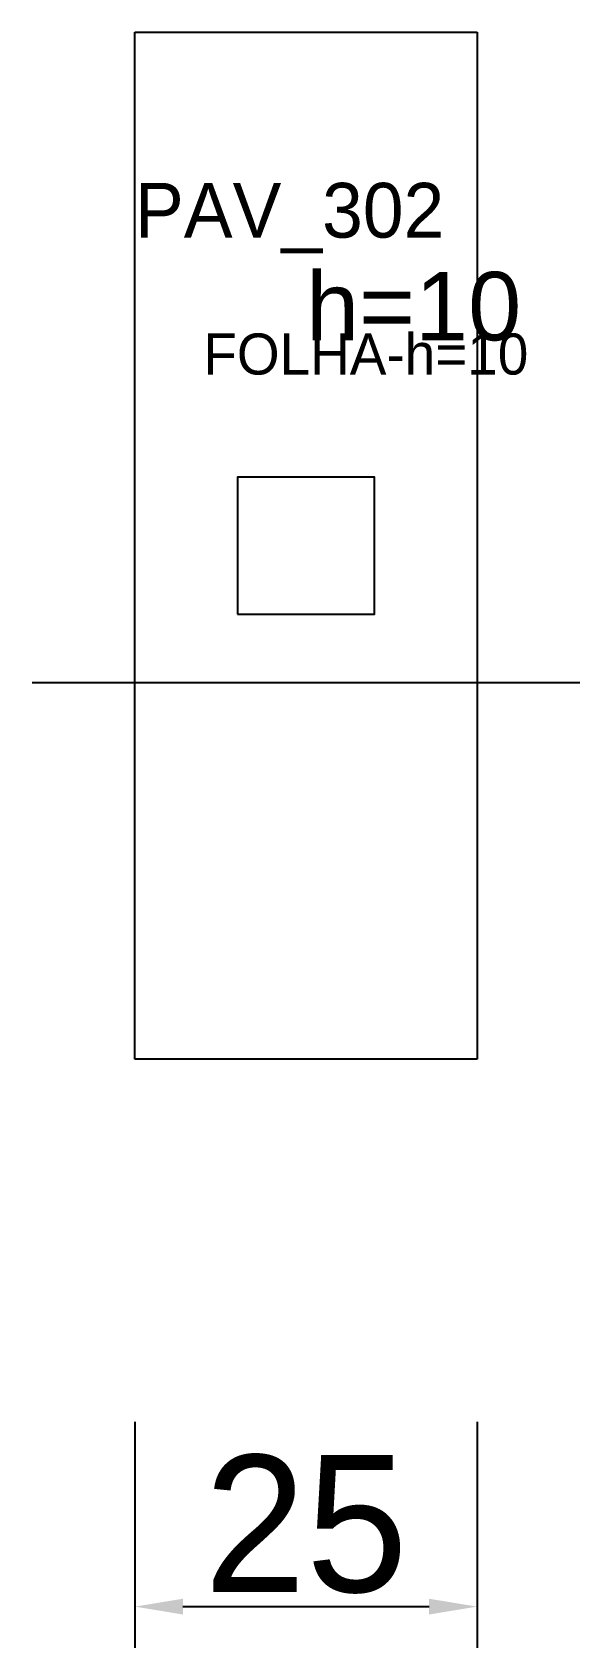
# Model space of a CAD drawing. Header units: metres. Extents: x 215 to 255, y 84 to 202.
import ezdxf

# ---------------------------------------------------------------- set-up
doc = ezdxf.new("R2010")
doc.units = ezdxf.units.M
for name, color, linetype in [('COTA', 241, 'CONTINUOUS'), ('FOLHA', 255, 'CONTINUOUS'), ('Hachura', 251, 'CONTINUOUS'), ('NOMENCLATURA', 7, 'CONTINUOUS'), ('Nível', 160, 'CONTINUOUS'), ('Painéis', 200, 'CONTINUOUS'), ('Pilares', 5, 'CONTINUOUS'), ('SARR_2.2x7', 40, 'CONTINUOUS')]:
    doc.layers.add(name, color=color, linetype=linetype)
doc.styles.add('ARIAL', font='Arial.ttf')
doc.dimstyles.new('EZ DXF', dxfattribs={"dimtxt": 10, "dimasz": 3.5, "dimexe": 3, "dimexo": 1.5, "dimgap": 1, "dimtad": 1, "dimdec": 1, "dimdsep": 46, "dimcen": 2.5, "dimazin": 3, "dimtfac": 1, "dimtmove": 0, "dimatfit": 3})

msp = doc.modelspace()

# ---------------------------------------------------------------- hatches: boundary and pattern name
at = {"layer": 'Hachura'}
h = msp.add_hatch(dxfattribs=at)
h.set_pattern_fill('ANSI31', scale=50)
h.paths.add_polyline_path([(222.2, 201.5), (247.2, 201.5), (247.2, 126.5), (222.2, 126.5)])
h = msp.add_hatch(dxfattribs=at)
h.set_pattern_fill('ANSI31', scale=50)
h.paths.add_polyline_path([(222.2, 201.5), (247.2, 201.5), (247.2, 126.5), (222.2, 126.5)])

# ---------------------------------------------------------------- linework, layer by layer
at = {"layer": 'Painéis', "color": 200}
for p, q in [((222.2, 201.5), (247.2, 201.5)), ((222.2, 126.5), (222.2, 201.5)), ((222.2, 201.5), (247.2, 201.5)), ((222.2, 126.5), (222.2, 201.5)), ((247.2, 201.5), (247.2, 126.5)), ((247.2, 201.5), (247.2, 126.5)), ((247.2, 126.5), (222.2, 126.5)), ((247.2, 126.5), (222.2, 126.5))]:
    msp.add_line(p, q, dxfattribs=at)
at = {"layer": 'Pilares'}
msp.add_lwpolyline([(229.7, 159), (239.7, 159), (239.7, 169), (229.7, 169)], close=True, dxfattribs=at)
msp.add_lwpolyline([(229.7, 159), (239.7, 159), (239.7, 169), (229.7, 169)], close=True, dxfattribs=at)
at = {"layer": 'SARR_2.2x7'}
msp.add_line((214.7, 154), (254.7, 154), dxfattribs=at)
msp.add_line((214.7, 154), (254.7, 154), dxfattribs=at)

# ---------------------------------------------------------------- texts
at = {"layer": 'FOLHA'}
msp.add_text('FOLHA-h=10', height=3, dxfattribs=at).set_placement((227.2, 176.5))
msp.add_text('FOLHA-h=10', height=3, dxfattribs=at).set_placement((227.2, 176.5))
at = {"layer": 'NOMENCLATURA', "insert": (234.7, 184), "char_height": 5, "attachment_point": 1, "style": 'ARIAL'}
msp.add_mtext('h=10', dxfattribs=at)
msp.add_mtext('h=10', dxfattribs=at)
at = {"layer": 'Nível'}
msp.add_text('PAV_302', height=4, dxfattribs=at).set_placement((222.2, 186.5))
msp.add_text('PAV_302', height=4, dxfattribs=at).set_placement((222.2, 186.5))

# ---------------------------------------------------------------- dimensions: what is measured, and where the dimension line sits
at = {"layer": 'COTA'}
msp.add_linear_dim(base=(222.2, 86.5), p1=(222.2, 101.5), p2=(247.2, 101.5), dimstyle='EZ DXF', dxfattribs=at).render()
msp.add_linear_dim(base=(222.2, 86.5), p1=(222.2, 101.5), p2=(247.2, 101.5), dimstyle='EZ DXF', dxfattribs=at).render()

doc.saveas('drawing.dxf')
